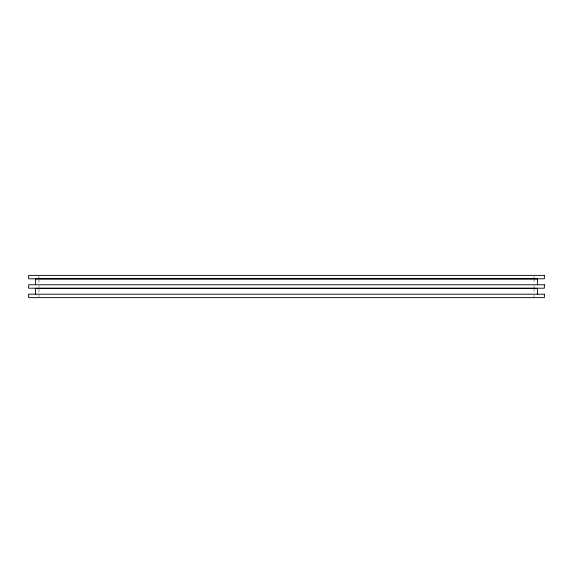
<?xml version="1.0" encoding="UTF-8"?>
<svg xmlns="http://www.w3.org/2000/svg" width="573" height="573" viewBox="0 0 573 573"><rect width="100%" height="100%" fill="white"/><g stroke="black" fill="none" stroke-linecap="round" stroke-linejoin="round"><path stroke-width="0.43" stroke-dasharray="2.87 2.15" d="M534.036 276.229L534.036 278.807M534.036 278.951L534.036 283.964M534.036 285.626L534.036 288.205M534.036 288.348L534.036 293.355M534.036 295.052L534.036 297.631M38.964 276.229L38.964 277.948M38.964 279.789L38.964 283.964M38.964 285.626L38.964 287.345M38.964 289.186L38.964 293.355M38.964 295.052L38.964 296.771"/><path stroke-width="0.86" d="M537.474 284.795L537.474 278.951L35.526 278.951L35.526 284.795M537.474 294.193L537.474 288.348L35.526 288.348L35.526 294.193M544.35 275.369L28.65 275.369L28.65 278.807L544.35 278.807L544.35 275.369M544.35 284.767L28.65 284.767L28.65 288.205L544.35 288.205L544.35 284.767M544.35 294.193L28.65 294.193L28.65 297.631L544.35 297.631L544.35 294.193"/></g></svg>
